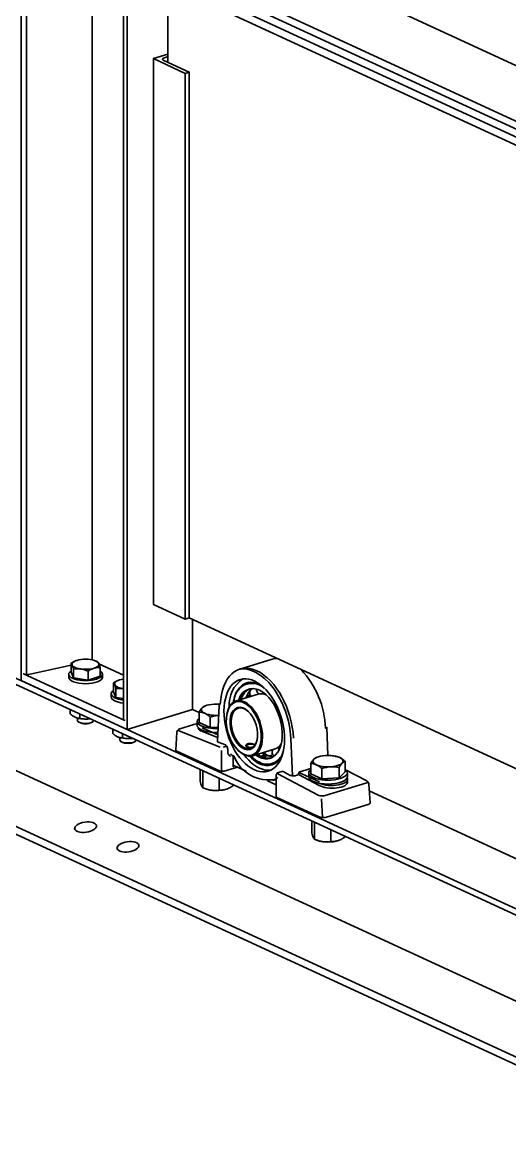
# Model space of a CAD drawing. Header units: millimetres. Extents: x -8400 to 8400, y -5940 to 5940.
# Drawn here: x 4395 to 4638, y 1431 to 1989 of the extents above; entities that cross this region are included whole.
import ezdxf

# ---------------------------------------------------------------- set-up
doc = ezdxf.new("R2010")
doc.units = ezdxf.units.MM
doc.layers.add('粗实线层', color=7, linetype='Continuous', lineweight=35)

msp = doc.modelspace()

# ---------------------------------------------------------------- linework, layer by layer
at = {"layer": '粗实线层', "linetype": 'Continuous', "lineweight": 35}
for points in [[(3415.693, 2508.759), (3413.26, 2507.561), (3412.732, 2507.206), (3412.27, 2506.703), (3411.911, 2506.092), (3411.683, 2505.421), (3411.605, 2504.743), (3411.605, 2502.846), (5429.862, 1571.839), (5429.862, 1573.736)], [(3412.133, 2506.502), (5430.389, 1575.495)], [(5429.862, 1180.004), (5429.862, 1181.902), (3411.605, 2112.909), (3427.906, 2117.889)], [(3411.605, 2112.909), (3411.605, 2111.011), (3411.713, 2110.278), (3412.025, 2109.692), (3412.506, 2109.317), (5429.848, 1178.732)], [(4451.743, 2054.766), (5424.763, 1605.918)], [(4447.29, 1635.155), (4394.178, 1659.655), (4394.178, 2049.592), (4447.29, 2025.092), (4447.29, 1635.155), (4479.92, 1645.125), (4479.92, 1690.108)], [(3458.919, 2044.824), (5424.763, 1137.994)], [(4396.833, 1662.636), (4396.833, 2044.774)], [(5429.862, 1105.812), (5429.862, 1103.914), (3411.605, 2034.922), (3411.605, 2036.819), (3411.683, 2037.497), (3411.911, 2038.168), (3412.27, 2038.779), (3412.732, 2039.282), (3413.26, 2039.636), (3415.693, 2040.835)], [(3412.133, 2038.578), (5430.389, 1107.57)], [(4429.723, 2029.291), (4429.723, 1669.944)], [(4445.431, 2022.047), (4445.431, 1640.249), (4445.576, 1639.931), (4445.997, 1639.651), (4395.47, 1662.958), (4395.993, 1662.777), (4396.63, 1662.658), (4397.331, 1662.61), (4398.039, 1662.637), (4398.699, 1662.738), (4419.163, 1667.216)], [(4467.611, 2007.731), (4472.831, 2009.326), (4937.333, 1795.056)], [(4938.353, 1790.581), (4467.611, 2007.731), (4467.611, 1968.738)], [(4467.611, 1972.81), (4460.342, 1970.59), (4476.275, 1963.24), (4478.233, 1963.838), (4465.486, 1969.718), (4465.141, 1969.928), (4464.952, 1970.165), (4464.933, 1970.413), (4465.085, 1970.653), (4465.398, 1970.871), (4465.851, 1971.051), (4467.611, 1971.588)], [(4460.342, 1970.59), (4460.342, 1697.634), (4476.275, 1690.284)], [(4478.233, 1963.838), (4478.233, 1690.882), (4476.275, 1690.284), (4476.275, 1963.24)], [(4478.241, 1690.878), (4938.353, 1478.631)], [(4422.177, 1669.7), (4421.796, 1669.574), (4421.416, 1669.43), (4421.036, 1669.267), (4420.659, 1669.087), (4420.47, 1668.991), (4420.282, 1668.891), (4420.188, 1668.84), (4420.094, 1668.787), (4420, 1668.734), (4419.906, 1668.68), (4419.533, 1668.457), (4419.163, 1668.222)], [(4420.398, 1660.907), (4419.163, 1663.788), (4419.163, 1668.222), (4419.315, 1668.098), (4419.469, 1667.917), (4419.546, 1667.801), (4419.624, 1667.666), (4419.702, 1667.513), (4419.78, 1667.339), (4419.8, 1667.292), (4419.82, 1667.245), (4419.839, 1667.196), (4419.859, 1667.146), (4419.898, 1667.042), (4419.938, 1666.934), (4420.015, 1666.705), (4420.092, 1666.46), (4420.246, 1665.926), (4420.398, 1665.341)], [(4421.63, 1669.513), (4421.6, 1669.502)], [(4431.705, 1669.329), (4431.223, 1669.513)], [(4445.431, 1662.281), (4433.145, 1667.949)], [(4519.638, 1670.26), (4503.583, 1665.355)], [(4522.02, 1670.683), (4520.811, 1670.542), (4519.638, 1670.26)], [(4418.012, 1662.749), (4418.012, 1661.189)], [(4427.661, 1664.302), (4428.031, 1664.536), (4428.404, 1664.76), (4428.498, 1664.814), (4428.592, 1664.868), (4428.686, 1664.92), (4428.78, 1664.971), (4428.968, 1665.071), (4429.157, 1665.167), (4429.535, 1665.347), (4429.914, 1665.509), (4430.294, 1665.654), (4430.676, 1665.78), (4431.058, 1665.888), (4431.443, 1665.976), (4431.49, 1665.986), (4431.538, 1665.995), (4431.587, 1666.004), (4431.635, 1666.013), (4431.73, 1666.03), (4431.825, 1666.045), (4432.016, 1666.073), (4432.205, 1666.096), (4432.581, 1666.13), (4432.954, 1666.148), (4433.323, 1666.153), (4433.689, 1666.144), (4433.689, 1661.71), (4427.661, 1659.868)], [(4434.84, 1661.189), (4434.84, 1662.749)], [(4443.422, 1659.9), (4443.041, 1659.774), (4442.661, 1659.629), (4442.282, 1659.467), (4441.904, 1659.287), (4441.715, 1659.191), (4441.527, 1659.091), (4441.432, 1659.04), (4441.339, 1658.987), (4441.245, 1658.934), (4441.151, 1658.88), (4440.777, 1658.657), (4440.408, 1658.422)], [(4441.643, 1651.107), (4440.408, 1653.988), (4440.408, 1658.422), (4440.56, 1658.298), (4440.713, 1658.116), (4440.791, 1658.001), (4440.869, 1657.866), (4440.946, 1657.713), (4441.025, 1657.539), (4441.045, 1657.492), (4441.064, 1657.445), (4441.084, 1657.396), (4441.104, 1657.346), (4441.143, 1657.242), (4441.182, 1657.134), (4441.26, 1656.905), (4441.338, 1656.66), (4441.491, 1656.126), (4441.643, 1655.541), (4442.537, 1655.644), (4443.44, 1655.691), (4443.895, 1655.691), (4444.352, 1655.672), (4444.812, 1655.635), (4445.274, 1655.579), (4445.431, 1655.555)], [(4445.431, 1655.557), (4445.352, 1655.568), (4445.274, 1655.579), (4444.218, 1655.771), (4443.267, 1656.029), (4442.45, 1656.345), (4441.792, 1656.71), (4441.312, 1657.112), (4441.025, 1657.539), (4440.941, 1657.978), (4441.061, 1658.416), (4441.381, 1658.84), (4441.893, 1659.236), (4442.58, 1659.594), (4443.422, 1659.9), (4444.378, 1660.144), (4445.431, 1660.323)], [(4442.874, 1659.713), (4442.845, 1659.702)], [(4507.921, 1658.781), (4505.919, 1657.665)], [(4439.257, 1652.949), (4439.257, 1651.389)], [(4445.431, 1650.565), (4441.643, 1651.107), (4441.643, 1655.541)], [(4512.791, 1652.772), (4501.686, 1649.379)], [(4503.873, 1650.046), (4504.46, 1651.438), (4505.169, 1652.668), (4505.991, 1653.72), (4506.916, 1654.583), (4507.933, 1655.244)], [(4503.973, 1650.077), (4504.511, 1651.34), (4505.151, 1652.468), (4505.885, 1653.45), (4506.708, 1654.275), (4507.609, 1654.935), (4508.581, 1655.422)], [(4509.968, 1655.566), (4508.939, 1654.715), (4508.025, 1653.639), (4507.239, 1652.353), (4506.594, 1650.877)], [(4508.811, 1654.751), (4507.933, 1653.588), (4507.191, 1652.284), (4506.652, 1651.035)], [(4516.754, 1652.446), (4515.726, 1652.797), (4514.713, 1652.97), (4513.73, 1652.961), (4512.79, 1652.771)], [(4485.99, 1646.815), (4485.593, 1646.628), (4485.397, 1646.508), (4485.202, 1646.368), (4485.005, 1646.206), (4484.806, 1646.022), (4484.757, 1645.973), (4484.707, 1645.922), (4484.682, 1645.896), (4484.657, 1645.869), (4484.632, 1645.842), (4484.608, 1645.815), (4484.509, 1645.704), (4484.41, 1645.588), (4484.214, 1645.342), (4484.019, 1645.077), (4483.632, 1644.498), (4483.249, 1643.861)], [(4493.085, 1642.203), (4491.769, 1642.167), (4490.456, 1642.218), (4489.186, 1642.353), (4487.998, 1642.569), (4486.929, 1642.86), (4486.009, 1643.215), (4485.268, 1643.625), (4484.729, 1644.078), (4484.406, 1644.558), (4484.311, 1645.052), (4484.445, 1645.546), (4484.806, 1646.022), (4485.382, 1646.468), (4486.156, 1646.87), (4487.103, 1647.215), (4488.195, 1647.493), (4489.4, 1647.696), (4490.68, 1647.817), (4492.238, 1647.85), (4493.78, 1647.762)], [(4486.486, 1647.004), (4485.99, 1646.815)], [(4493.778, 1647.71), (4493.326, 1647.487), (4493.157, 1647.197), (4492.373, 1629.17), (4492.466, 1628.973), (4492.754, 1628.804), (4496.372, 1627.374), (4496.712, 1627.159), (4497.021, 1626.803), (4497.268, 1626.342), (4497.428, 1625.824), (4497.482, 1625.304), (4497.482, 1623.918), (4497.484, 1623.818), (4497.49, 1623.719), (4497.5, 1623.623), (4497.513, 1623.529), (4497.531, 1623.436), (4497.551, 1623.345), (4497.562, 1623.3), (4497.574, 1623.256), (4497.587, 1623.212), (4497.601, 1623.168), (4497.663, 1623.001), (4497.735, 1622.842), (4497.816, 1622.692), (4497.905, 1622.551), (4497.951, 1622.482), (4498, 1622.416), (4498.051, 1622.351), (4498.103, 1622.288), (4498.21, 1622.166), (4498.321, 1622.049), (4498.435, 1621.937), (4498.551, 1621.828), (4498.61, 1621.774), (4498.669, 1621.721), (4498.699, 1621.695), (4498.728, 1621.668), (4498.743, 1621.655), (4498.758, 1621.642), (4498.773, 1621.628), (4498.788, 1621.615)], [(4507.983, 1643.962), (4506.939, 1644.825), (4505.866, 1645.447)], [(4418.752, 1645.143), (4418.752, 1642.956), (4419.053, 1642.696), (4419.357, 1642.446), (4419.433, 1642.386), (4419.51, 1642.326), (4419.586, 1642.267), (4419.663, 1642.209), (4419.816, 1642.096), (4419.97, 1641.987), (4420.277, 1641.78), (4420.586, 1641.591), (4420.895, 1641.42), (4421.206, 1641.267), (4421.517, 1641.133), (4421.83, 1641.018), (4421.869, 1641.005), (4421.908, 1640.992), (4421.947, 1640.98), (4421.986, 1640.967), (4422.064, 1640.944), (4422.142, 1640.922), (4422.296, 1640.881), (4422.451, 1640.845), (4422.756, 1640.784), (4423.06, 1640.74), (4423.36, 1640.71), (4423.658, 1640.693)], [(4428.817, 1640.5), (4428.166, 1640.421), (4427.496, 1640.367), (4426.325, 1640.336), (4425.158, 1640.381), (4424.03, 1640.501), (4422.974, 1640.693), (4422.023, 1640.951), (4421.206, 1641.267)], [(4421.608, 1641.098), (4421.63, 1641.089)], [(4422.332, 1640.857), (4422.332, 1639.733)], [(4423.658, 1642.88), (4423.658, 1640.693), (4424.604, 1640.519), (4425.557, 1640.4), (4426.038, 1640.365), (4426.521, 1640.347), (4427.007, 1640.348), (4427.496, 1640.367), (4427.618, 1640.375), (4427.74, 1640.384), (4427.863, 1640.395), (4427.985, 1640.407), (4428.229, 1640.433), (4428.472, 1640.465), (4428.778, 1640.511)], [(4483.228, 1643.599), (4479.916, 1645.126)], [(4488.769, 1636.093), (4483.249, 1638.639), (4483.249, 1643.861), (4483.588, 1643.842), (4483.929, 1643.808), (4484.016, 1643.797), (4484.101, 1643.785), (4484.188, 1643.771), (4484.274, 1643.757), (4484.446, 1643.725), (4484.619, 1643.689), (4484.965, 1643.601), (4485.312, 1643.494), (4485.66, 1643.365), (4486.009, 1643.215), (4486.36, 1643.043), (4486.712, 1642.848), (4486.755, 1642.822), (4486.799, 1642.796), (4486.843, 1642.769), (4486.887, 1642.742), (4486.975, 1642.688), (4487.062, 1642.632), (4487.236, 1642.518), (4487.409, 1642.399), (4487.754, 1642.149), (4488.095, 1641.884), (4488.433, 1641.606), (4488.769, 1641.315)], [(4492.684, 1636.33), (4488.769, 1636.093), (4488.769, 1641.315), (4489.832, 1641.64), (4490.905, 1641.903), (4491.446, 1642.007), (4491.989, 1642.093), (4492.939, 1642.193)], [(4497.198, 1643.409), (4497.127, 1643.082)], [(4439.997, 1635.343), (4439.997, 1633.156), (4440.298, 1632.896), (4440.602, 1632.646), (4440.678, 1632.585), (4440.754, 1632.526), (4440.831, 1632.467), (4440.907, 1632.409), (4441.061, 1632.296), (4441.214, 1632.187), (4441.522, 1631.98), (4441.83, 1631.791), (4442.14, 1631.62), (4442.45, 1631.467), (4442.762, 1631.333), (4443.075, 1631.218), (4443.114, 1631.205), (4443.153, 1631.192), (4443.192, 1631.18), (4443.231, 1631.167), (4443.309, 1631.144), (4443.386, 1631.122), (4443.541, 1631.081), (4443.695, 1631.044), (4444.001, 1630.984), (4444.304, 1630.94), (4444.605, 1630.91), (4444.904, 1630.893)], [(4482.207, 1638.089), (4473.586, 1635.455), (4473.253, 1635.334), (4472.949, 1635.163), (4472.653, 1634.922), (4472.4, 1634.627), (4472.237, 1634.348), (4472.139, 1634.045), (4472.122, 1633.905), (4472.122, 1633.761)], [(4472.458, 1634.705), (4472.755, 1634.558), (4493.805, 1626.239)], [(4482.206, 1639.161), (4482.206, 1637.211)], [(4492.456, 1631.082), (4484.551, 1634.207), (4483.916, 1634.498), (4483.411, 1634.82), (4483.042, 1635.166), (4482.818, 1635.529), (4482.743, 1635.904), (4482.743, 1636.018)], [(4492.513, 1632.379), (4484.786, 1635.943)], [(4450.062, 1630.7), (4449.41, 1630.621), (4448.741, 1630.567), (4447.57, 1630.536), (4446.403, 1630.58), (4445.274, 1630.701), (4444.218, 1630.893), (4443.267, 1631.151), (4442.45, 1631.467)], [(4442.853, 1631.298), (4442.874, 1631.289)], [(4443.577, 1631.056), (4443.577, 1629.932)], [(4444.904, 1633.08), (4444.904, 1630.893), (4445.849, 1630.719), (4446.802, 1630.6), (4447.283, 1630.565), (4447.766, 1630.547), (4448.252, 1630.548), (4448.741, 1630.567), (4448.862, 1630.575), (4448.985, 1630.585), (4449.107, 1630.595), (4449.23, 1630.606), (4449.474, 1630.633), (4449.717, 1630.665), (4450.023, 1630.711)], [(4502.323, 1616.333), (4495.721, 1614.316), (4495.14, 1614.2), (4494.486, 1614.177), (4493.859, 1614.25), (4493.353, 1614.407), (4472.114, 1624.204), (4471.795, 1624.393), (4471.601, 1624.605), (4471.545, 1624.828), (4472.09, 1633.723)], [(4529.822, 1611.916), (4529.039, 1630.671)], [(4494.415, 1614.18), (4494.415, 1624.63)], [(4495.264, 1626.257), (4497.026, 1626.796)], [(4502.745, 1624.692), (4502.987, 1624.461)], [(4511.142, 1627.52), (4511.087, 1627.545), (4511.007, 1627.581), (4510.922, 1627.617), (4510.832, 1627.653), (4510.738, 1627.688), (4510.689, 1627.706), (4510.64, 1627.723), (4510.59, 1627.74), (4510.539, 1627.757), (4510.435, 1627.79), (4510.328, 1627.823), (4510.217, 1627.854), (4510.104, 1627.884), (4510.076, 1627.891), (4510.047, 1627.899), (4510.018, 1627.906), (4509.988, 1627.913), (4509.93, 1627.927), (4509.871, 1627.94), (4509.752, 1627.966), (4509.632, 1627.99), (4509.511, 1628.012), (4509.389, 1628.031), (4509.327, 1628.04), (4509.265, 1628.049), (4509.203, 1628.057), (4509.141, 1628.064), (4509.017, 1628.077), (4508.894, 1628.087), (4508.772, 1628.094), (4508.651, 1628.098), (4508.53, 1628.1), (4508.41, 1628.098), (4508.351, 1628.096), (4508.291, 1628.093), (4508.233, 1628.09), (4508.175, 1628.085), (4508.062, 1628.074), (4507.951, 1628.059), (4507.843, 1628.042), (4507.738, 1628.02), (4507.687, 1628.008), (4507.636, 1627.996), (4507.611, 1627.989), (4507.585, 1627.982), (4507.561, 1627.975), (4507.537, 1627.968), (4507.442, 1627.937), (4507.352, 1627.903), (4507.266, 1627.866), (4507.185, 1627.826), (4507.108, 1627.783), (4507.036, 1627.738), (4506.969, 1627.69), (4506.907, 1627.64), (4506.851, 1627.588), (4506.801, 1627.535), (4506.756, 1627.48), (4506.717, 1627.423), (4506.708, 1627.408), (4506.699, 1627.394), (4506.691, 1627.379), (4506.683, 1627.365), (4506.668, 1627.335), (4506.655, 1627.306), (4506.634, 1627.246), (4506.618, 1627.186), (4506.608, 1627.127), (4506.605, 1627.066), (4506.605, 1627.037), (4506.607, 1627.007), (4506.61, 1626.977), (4506.615, 1626.947), (4506.63, 1626.888), (4506.65, 1626.831), (4506.677, 1626.774), (4506.709, 1626.719), (4506.747, 1626.666), (4506.791, 1626.614), (4506.815, 1626.589), (4506.841, 1626.564), (4506.868, 1626.539), (4506.896, 1626.516), (4506.957, 1626.47), (4507.023, 1626.428), (4507.095, 1626.387), (4507.171, 1626.349), (4507.253, 1626.314), (4507.338, 1626.282), (4507.427, 1626.254), (4507.52, 1626.228), (4507.618, 1626.205), (4507.719, 1626.185), (4507.745, 1626.181), (4507.771, 1626.176), (4507.798, 1626.172), (4507.824, 1626.168), (4507.878, 1626.161), (4507.932, 1626.154), (4508.043, 1626.144), (4508.155, 1626.136), (4508.27, 1626.131), (4508.387, 1626.129), (4508.447, 1626.129), (4508.507, 1626.129), (4508.567, 1626.131), (4508.628, 1626.132), (4508.749, 1626.138), (4508.872, 1626.146), (4508.994, 1626.156), (4509.117, 1626.169), (4509.24, 1626.183), (4509.364, 1626.2), (4509.395, 1626.204), (4509.426, 1626.209), (4509.457, 1626.213), (4509.488, 1626.218), (4509.549, 1626.228), (4509.61, 1626.238), (4509.798, 1626.272)], [(4507.129, 1627.28), (4506.821, 1627.019), (4506.659, 1626.832), (4506.605, 1626.635)], [(4511.107, 1627.298), (4510.98, 1627.385), (4510.826, 1627.466), (4510.343, 1627.631), (4509.752, 1627.735), (4509.105, 1627.769), (4508.461, 1627.729), (4507.876, 1627.621), (4507.402, 1627.452), (4507.083, 1627.238), (4506.945, 1626.999), (4507.002, 1626.755), (4507.249, 1626.527), (4507.662, 1626.338), (4508.207, 1626.203), (4508.833, 1626.134)], [(4510.046, 1622.019), (4521.15, 1625.412), (4522.036, 1625.78), (4522.855, 1626.322), (4523.598, 1627.031), (4524.254, 1627.897)], [(4514.954, 1623.518), (4516.314, 1622.655), (4517.684, 1622.028), (4519.043, 1621.647), (4520.372, 1621.516)], [(4515.087, 1623.359), (4516.066, 1622.784), (4517.904, 1621.914), (4519.773, 1621.368)], [(4498.061, 1622.338), (4498.445, 1622.325), (4498.843, 1622.086)], [(4500.289, 1621.969), (4500.289, 1616.491), (4500.36, 1616.848), (4500.554, 1617.044), (4500.82, 1617.026), (4506.763, 1614.284)], [(4519.04, 1614.768), (4517.669, 1614.698), (4516.258, 1614.842), (4514.821, 1615.199), (4513.371, 1615.765), (4511.997, 1616.491), (4510.634, 1617.394), (4509.294, 1618.467), (4507.988, 1619.701), (4506.726, 1621.087), (4505.519, 1622.612)], [(4518.505, 1620.646), (4517.291, 1620.627), (4516.043, 1620.825), (4514.772, 1621.238), (4513.497, 1621.861), (4512.232, 1622.687)], [(4519.14, 1620.861), (4518.062, 1620.722), (4516.946, 1620.765), (4515.804, 1620.989), (4514.646, 1621.393), (4513.486, 1621.971), (4512.334, 1622.717)], [(4518.221, 1617.546), (4520.758, 1617.747)], [(4541.757, 1621.09), (4541.36, 1620.903), (4541.165, 1620.783), (4540.969, 1620.643), (4540.772, 1620.481), (4540.574, 1620.297), (4540.524, 1620.247), (4540.475, 1620.197), (4540.449, 1620.17), (4540.425, 1620.144), (4540.4, 1620.117), (4540.375, 1620.09), (4540.276, 1619.979), (4540.178, 1619.863), (4539.981, 1619.617), (4539.787, 1619.352), (4539.4, 1618.773), (4539.017, 1618.136)], [(4544.536, 1610.368), (4539.017, 1612.914), (4539.017, 1618.136), (4539.355, 1618.117), (4539.697, 1618.082), (4539.783, 1618.071), (4539.869, 1618.059), (4539.955, 1618.046), (4540.041, 1618.032), (4540.214, 1618), (4540.387, 1617.964), (4540.732, 1617.876), (4541.08, 1617.769), (4541.427, 1617.64), (4541.777, 1617.49), (4542.128, 1617.317), (4542.479, 1617.123), (4542.523, 1617.097), (4542.567, 1617.071), (4542.611, 1617.044), (4542.655, 1617.017), (4542.743, 1616.963), (4542.83, 1616.907), (4543.004, 1616.793), (4543.177, 1616.674), (4543.521, 1616.424), (4543.862, 1616.159), (4544.201, 1615.881), (4544.536, 1615.59)], [(4542.254, 1621.279), (4541.757, 1621.09)], [(4546.448, 1622.091), (4546.997, 1622.114), (4547.544, 1622.114), (4548.087, 1622.094), (4548.628, 1622.054), (4549.701, 1621.921), (4550.764, 1621.725), (4551.102, 1621.706), (4551.444, 1621.671), (4551.53, 1621.661), (4551.616, 1621.648), (4551.702, 1621.635), (4551.788, 1621.621), (4551.961, 1621.589), (4552.133, 1621.553), (4552.48, 1621.465), (4552.826, 1621.358), (4553.175, 1621.23), (4553.524, 1621.079), (4553.874, 1620.906), (4554.226, 1620.712), (4554.27, 1620.686), (4554.314, 1620.66), (4554.358, 1620.633), (4554.402, 1620.606), (4554.489, 1620.552), (4554.577, 1620.496), (4554.751, 1620.382), (4554.924, 1620.263), (4555.269, 1620.013), (4555.609, 1619.748), (4555.948, 1619.47), (4556.284, 1619.179)], [(4553.071, 1621.27), (4553.047, 1621.279)], [(4553.17, 1616.112), (4553.553, 1616.749), (4553.94, 1617.329), (4554.135, 1617.593), (4554.331, 1617.839), (4554.528, 1618.066), (4554.726, 1618.272), (4554.776, 1618.32), (4554.826, 1618.367), (4554.851, 1618.39), (4554.876, 1618.413), (4554.901, 1618.435), (4554.925, 1618.457), (4555.024, 1618.541), (4555.123, 1618.619), (4555.319, 1618.759), (4555.514, 1618.879), (4555.901, 1619.061), (4556.284, 1619.179), (4556.284, 1613.957), (4553.17, 1610.889)], [(4483.712, 1615.178), (4483.712, 1609.216), (4483.883, 1608.557), (4484.055, 1607.956), (4484.142, 1607.68), (4484.23, 1607.423), (4484.318, 1607.186), (4484.406, 1606.968), (4484.428, 1606.917), (4484.45, 1606.868), (4484.461, 1606.843), (4484.473, 1606.82), (4484.484, 1606.796), (4484.495, 1606.772), (4484.539, 1606.683), (4484.583, 1606.599), (4484.67, 1606.448), (4484.757, 1606.318), (4484.93, 1606.113), (4485.1, 1605.975)], [(4485.1, 1614.235), (4485.012, 1614.584)], [(4485.628, 1614.303), (4485.1, 1614.235), (4485.1, 1605.975), (4486.107, 1605.571), (4487.122, 1605.227), (4487.634, 1605.082), (4488.148, 1604.955), (4488.666, 1604.849), (4489.186, 1604.763), (4490.456, 1604.628), (4491.769, 1604.577), (4493.085, 1604.613), (4494.365, 1604.734), (4495.57, 1604.937), (4496.663, 1605.215)], [(4522.524, 1612.929), (4542.645, 1602.317), (4543.126, 1602.12), (4543.706, 1601.977), (4544.347, 1601.898), (4545.004, 1601.887), (4545.634, 1601.946), (4546.194, 1602.07), (4567.077, 1608.451), (4567.448, 1608.592), (4567.733, 1608.763)], [(4532.919, 1612.571), (4532.902, 1612.968), (4532.973, 1613.392), (4533.199, 1613.756), (4533.521, 1613.963), (4539.017, 1615.642)], [(4533.112, 1613.651), (4543.373, 1608.918)], [(4537.974, 1613.436), (4537.974, 1611.486)], [(4568.074, 1607.704), (4568.083, 1607.798), (4568.085, 1607.89), (4568.027, 1608.205), (4567.896, 1608.504), (4567.747, 1608.744), (4567.571, 1608.959), (4567.369, 1609.143), (4567.146, 1609.3), (4567.079, 1609.34), (4567.01, 1609.378), (4556.45, 1614.947)], [(4557.327, 1611.486), (4557.327, 1613.436)], [(4493.272, 1610.768), (4493.272, 1604.806), (4492.267, 1604.69), (4491.253, 1604.637), (4490.74, 1604.637), (4490.226, 1604.658), (4489.967, 1604.676), (4489.707, 1604.7), (4489.642, 1604.707), (4489.577, 1604.714), (4489.512, 1604.721), (4489.446, 1604.729), (4489.316, 1604.745), (4489.186, 1604.763), (4487.741, 1605.04), (4486.486, 1605.425), (4485.947, 1605.631)], [(4500.054, 1607.639), (4500.054, 1606.878), (4499.638, 1606.614), (4499.218, 1606.363), (4499.112, 1606.302), (4499.007, 1606.242), (4498.901, 1606.183), (4498.795, 1606.125), (4498.584, 1606.013), (4498.371, 1605.905), (4497.946, 1605.703), (4497.519, 1605.52), (4497.092, 1605.357), (4496.663, 1605.215), (4496.232, 1605.094), (4495.8, 1604.995), (4495.746, 1604.984), (4495.692, 1604.973), (4495.638, 1604.963), (4495.584, 1604.953), (4495.476, 1604.934), (4495.369, 1604.917), (4495.155, 1604.885), (4494.942, 1604.859), (4494.519, 1604.821), (4494.1, 1604.801), (4493.684, 1604.796), (4493.272, 1604.806)], [(4521.656, 1607.415), (4517.368, 1609.393)], [(4519.888, 1609.654), (4521.273, 1610.308), (4522.573, 1611.177)], [(4520.548, 1609.831), (4521.656, 1610.169)], [(4557.442, 1608.878), (4557.442, 1610.156)], [(4497.279, 1605.425), (4497.312, 1605.438)], [(4655.852, 1563.969), (4568.278, 1604.366)], [(4544.849, 1591.039), (4544.304, 1600.44)], [(4539.479, 1589.453), (4539.479, 1583.491), (4539.65, 1582.831), (4539.823, 1582.231), (4539.91, 1581.955), (4539.997, 1581.698), (4540.085, 1581.461), (4540.173, 1581.243), (4540.196, 1581.192), (4540.218, 1581.142), (4540.229, 1581.118), (4540.24, 1581.094), (4540.251, 1581.071), (4540.262, 1581.047), (4540.306, 1580.958), (4540.35, 1580.874), (4540.438, 1580.723), (4540.525, 1580.593), (4540.697, 1580.388), (4540.868, 1580.249)], [(4540.868, 1588.51), (4540.78, 1588.859)], [(4541.396, 1588.578), (4540.868, 1588.51), (4540.868, 1580.249), (4541.875, 1579.846), (4542.89, 1579.502), (4543.402, 1579.356), (4543.916, 1579.23), (4544.433, 1579.124), (4544.954, 1579.038), (4546.223, 1578.903), (4547.537, 1578.852), (4548.853, 1578.888), (4550.133, 1579.009), (4551.338, 1579.211), (4552.43, 1579.49)], [(4549.039, 1585.043), (4549.039, 1579.08), (4548.035, 1578.965), (4547.02, 1578.912), (4546.508, 1578.912), (4545.993, 1578.933), (4545.735, 1578.951), (4545.475, 1578.974), (4545.41, 1578.981), (4545.344, 1578.988), (4545.279, 1578.996), (4545.214, 1579.004), (4545.084, 1579.02), (4544.954, 1579.038), (4543.509, 1579.314), (4542.254, 1579.7), (4541.715, 1579.906)], [(4555.821, 1581.914), (4555.821, 1581.153), (4555.406, 1580.889), (4554.986, 1580.637), (4554.88, 1580.576), (4554.774, 1580.517), (4554.669, 1580.458), (4554.563, 1580.4), (4554.351, 1580.288), (4554.139, 1580.18), (4553.714, 1579.977), (4553.287, 1579.794), (4552.859, 1579.632), (4552.43, 1579.49), (4552, 1579.369), (4551.567, 1579.27), (4551.513, 1579.259), (4551.459, 1579.248), (4551.405, 1579.238), (4551.351, 1579.228), (4551.243, 1579.209), (4551.136, 1579.191), (4550.922, 1579.16), (4550.709, 1579.134), (4550.287, 1579.096), (4549.868, 1579.076), (4549.452, 1579.071), (4549.039, 1579.08)], [(4553.047, 1579.7), (4553.08, 1579.713)]]:
    msp.add_lwpolyline(points, dxfattribs=at)
for points in [[(4428.823, 1670.102), (4429.879, 1669.91), (4430.83, 1669.652), (4431.647, 1669.336), (4432.306, 1668.971), (4432.786, 1668.569), (4433.072, 1668.142), (4433.157, 1667.702), (4433.037, 1667.264), (4432.717, 1666.841), (4432.205, 1666.444), (4431.518, 1666.087), (4430.676, 1665.78), (4429.704, 1665.533), (4428.634, 1665.353), (4427.496, 1665.245), (4426.325, 1665.214), (4425.158, 1665.258), (4424.03, 1665.379), (4422.974, 1665.571), (4422.023, 1665.829), (4421.206, 1666.145), (4420.547, 1666.51), (4420.067, 1666.912), (4419.78, 1667.339), (4419.696, 1667.778), (4419.815, 1668.217), (4420.136, 1668.64), (4420.648, 1669.037), (4421.335, 1669.394), (4422.177, 1669.7), (4423.149, 1669.948), (4424.219, 1670.128), (4425.357, 1670.235), (4426.528, 1670.267), (4427.695, 1670.222)], [(4424.03, 1665.379), (4424.145, 1665.362), (4424.261, 1665.343), (4424.377, 1665.324), (4424.493, 1665.303), (4424.724, 1665.258), (4424.954, 1665.208), (4425.411, 1665.095), (4425.866, 1664.966), (4426.768, 1664.66), (4427.661, 1664.302), (4427.661, 1659.868), (4420.398, 1660.907), (4420.398, 1665.341), (4421.292, 1665.444), (4422.195, 1665.491), (4422.65, 1665.491), (4423.107, 1665.473), (4423.567, 1665.435)], [(4514.904, 1621.693), (4514.974, 1621.665), (4515.05, 1621.639), (4515.09, 1621.628), (4515.132, 1621.618), (4515.154, 1621.612), (4515.176, 1621.608), (4515.198, 1621.603), (4515.221, 1621.599), (4515.314, 1621.585), (4515.41, 1621.574), (4515.435, 1621.572), (4515.46, 1621.57), (4515.485, 1621.568), (4515.511, 1621.567), (4515.562, 1621.565), (4515.613, 1621.564), (4515.716, 1621.565), (4515.819, 1621.569), (4515.844, 1621.57), (4515.87, 1621.572), (4515.896, 1621.575), (4515.921, 1621.577), (4515.972, 1621.582), (4516.021, 1621.588), (4516.07, 1621.595), (4516.118, 1621.603), (4516.142, 1621.607), (4516.165, 1621.611), (4516.189, 1621.616), (4516.212, 1621.621), (4516.301, 1621.641), (4516.384, 1621.665), (4516.423, 1621.677), (4516.46, 1621.69), (4516.479, 1621.697), (4516.497, 1621.704), (4516.514, 1621.711), (4516.531, 1621.718), (4516.592, 1621.748), (4516.645, 1621.779), (4516.657, 1621.787), (4516.669, 1621.795), (4516.68, 1621.803), (4516.69, 1621.812), (4516.709, 1621.829), (4516.725, 1621.846), (4516.751, 1621.88), (4516.767, 1621.916), (4516.77, 1621.934), (4516.772, 1621.952), (4516.771, 1621.97), (4516.768, 1621.988), (4516.762, 1622.006), (4516.753, 1622.024), (4516.742, 1622.042), (4516.728, 1622.06), (4516.694, 1622.094), (4516.65, 1622.128), (4516.638, 1622.136), (4516.625, 1622.144), (4516.612, 1622.153), (4516.597, 1622.161), (4516.568, 1622.176), (4516.536, 1622.192), (4516.468, 1622.22), (4516.391, 1622.248), (4516.371, 1622.254), (4516.351, 1622.26), (4516.33, 1622.266), (4516.309, 1622.272), (4516.265, 1622.283), (4516.221, 1622.294), (4516.174, 1622.304), (4516.128, 1622.313), (4516.104, 1622.317), (4516.08, 1622.321), (4516.055, 1622.325), (4516.03, 1622.328), (4515.93, 1622.341), (4515.829, 1622.349), (4515.778, 1622.352), (4515.726, 1622.354), (4515.7, 1622.355), (4515.673, 1622.355), (4515.648, 1622.355), (4515.622, 1622.355), (4515.52, 1622.352), (4515.42, 1622.345), (4515.396, 1622.343), (4515.371, 1622.34), (4515.347, 1622.337), (4515.322, 1622.334), (4515.275, 1622.327), (4515.229, 1622.319), (4515.14, 1622.3), (4515.057, 1622.277), (4515.037, 1622.271), (4515.018, 1622.264), (4514.998, 1622.258), (4514.98, 1622.251), (4514.944, 1622.237), (4514.91, 1622.222), (4514.879, 1622.206), (4514.849, 1622.19), (4514.821, 1622.172), (4514.795, 1622.155), (4514.751, 1622.118), (4514.716, 1622.079), (4514.701, 1622.059), (4514.69, 1622.039), (4514.681, 1622.018), (4514.674, 1621.997), (4514.668, 1621.956), (4514.673, 1621.915), (4514.676, 1621.904), (4514.679, 1621.894), (4514.683, 1621.884), (4514.688, 1621.874), (4514.699, 1621.854), (4514.712, 1621.834), (4514.728, 1621.815), (4514.746, 1621.796), (4514.756, 1621.786), (4514.767, 1621.777), (4514.779, 1621.768), (4514.79, 1621.759), (4514.843, 1621.725)], [(4554.726, 1618.272), (4554.151, 1617.826), (4553.378, 1617.425), (4552.43, 1617.08), (4551.338, 1616.801), (4550.133, 1616.599), (4548.853, 1616.478), (4547.537, 1616.442), (4546.223, 1616.493), (4544.954, 1616.628), (4543.766, 1616.844), (4542.696, 1617.134), (4541.777, 1617.49), (4541.036, 1617.9), (4540.496, 1618.352), (4540.173, 1618.833), (4540.078, 1619.327), (4540.213, 1619.82), (4540.574, 1620.297), (4541.15, 1620.743), (4541.923, 1621.144), (4542.87, 1621.49), (4543.963, 1621.768), (4545.167, 1621.97), (4546.448, 1622.091), (4547.764, 1622.127), (4549.077, 1622.077), (4550.347, 1621.941), (4551.535, 1621.725), (4552.604, 1621.435), (4553.524, 1621.079), (4554.264, 1620.669), (4554.804, 1620.217), (4555.127, 1619.736), (4555.222, 1619.242), (4555.088, 1618.749)], [(4548.853, 1616.478), (4548.99, 1616.485), (4549.129, 1616.492), (4549.197, 1616.494), (4549.266, 1616.496), (4549.335, 1616.498), (4549.403, 1616.5), (4549.678, 1616.503), (4549.952, 1616.501), (4550.495, 1616.48), (4551.036, 1616.44), (4552.108, 1616.307), (4553.17, 1616.112), (4553.17, 1610.889), (4544.536, 1610.368), (4544.536, 1615.59), (4545.6, 1615.914), (4546.673, 1616.177), (4547.213, 1616.282), (4547.757, 1616.368), (4548.303, 1616.434)]]:
    msp.add_lwpolyline(points, close=True, dxfattribs=at)
for points in [[(4433.689, 1666.144), (4433.537, 1666.73), (4433.384, 1667.264), (4433.307, 1667.509), (4433.229, 1667.737), (4433.151, 1667.949), (4433.072, 1668.142, 0.1131823), (4432.455, 1669.025), (4431.704, 1669.33)], [(4547.618, 1622.112), (4547.029, 1636.205), (4546.871, 1635.956), (4546.407, 1635.743, 0.1802605), (4534.219, 1665.056)], [(4509.406, 1655.365, 0.4142177), (4509.109, 1651.807, 0.0164629), (4509.223, 1651.682)], [(4422.683, 1639.11), (4423.057, 1638.792, 0.2480179), (4429.796, 1638.793), (4430.17, 1639.11)], [(4443.928, 1629.31), (4444.302, 1628.992, 0.2480895), (4451.04, 1628.992), (4451.415, 1629.31)], [(4508.994, 1621.819), (4510.422, 1620.551), (4511.887, 1619.507), (4513.371, 1618.699, 0.4970756), (4525.349, 1624.537)], [(4499.136, 1622.719), (4499.151, 1622.714), (4499.206, 1622.681), (4499.297, 1622.614), (4499.412, 1622.505), (4499.54, 1622.36), (4499.643, 1622.22), (4499.753, 1622.052), (4500.022, 1621.944), (4500.519, 1622.028, 0.3684239), (4521.655, 1610.243)], [(4524.497, 1621.519, -0.4183392), (4513.371, 1618.105), (4512.095, 1618.782), (4510.83, 1619.63), (4509.589, 1620.641), (4508.38, 1621.807)], [(4517.751, 1622.004, 0.126129), (4519.003, 1622.061, 0.1105271), (4519.961, 1622.605)], [(4568.096, 1607.77), (4568.641, 1598.375), (4568.543, 1598.091), (4568.224, 1597.832), (4567.713, 1597.62), (4546.829, 1591.24), (4546.268, 1591.11), (4545.636, 1591.04), (4544.977, 1591.033), (4544.334, 1591.091), (4543.753, 1591.209), (4543.272, 1591.379), (4522.033, 1601.177), (4521.753, 1601.364), (4521.656, 1601.576), (4521.656, 1612.025, -0.3297945), (4522.847, 1613.635), (4524.609, 1614.173), (4524.871, 1614.192), (4525.148, 1614.1), (4528.767, 1612.191), (4529.161, 1612.037), (4529.644, 1611.936), (4530.169, 1611.9), (4530.685, 1611.931), (4531.14, 1612.027), (4532.919, 1612.571), (4543.137, 1607.181)]]:
    msp.add_lwpolyline(points, format="xyb", dxfattribs=at)
for centre, radius, start, end in [((4513.624, 1647.587), 15.409, 123.61896, 184.56584), ((4510.165, 1649.057), 9.524, 72.79684, 180.82047), ((4509.714, 1649.179), 9.014, 47.67873, 181.40963), ((4510.066, 1648.346), 7.215, 62.73712, 168.55368), ((4508.819, 1649.59), 2.524, 88.4674, 148.7532), ((4514.353, 1655.162), 2.524, 176.50266, 244.21835), ((4514.35, 1655.166), 2.529, 294.77737, 307.95252), ((4518.265, 1624.475), 2.524, 195.77993, 236.42203), ((4522.178, 1623.813), 2.524, 150.53351, 234.40568), ((4522.18, 1623.82), 2.517, 69.69012, 76.18856), ((4525.495, 1625.537), 2.524, 153.88433, 198.61508), ((4525.504, 1625.522), 2.541, 120.64858, 124.52593), ((4516.87, 1626.489), 9.219, 210.48001, 323.8795)]:
    msp.add_arc(centre, radius, start, end, dxfattribs=at)
for centre, major_axis, ratio, start_param, end_param in [((4512.066, 1637.593), (-8.482, 27.762), 0.5850532, 4.2936139, 7.3101968), ((4426.426, 1662.749), (8.407, 0), 0.3754334, 2.612445, 6.81233), ((4510.759, 1637.193), (-8.481, 27.763), 0.585097, 4.30218, 6.2429873), ((4426.426, 1661.19), (-8.413, 0), 0.3754655, 0.0001703, 3.1414968), ((4513.354, 1638.034), (-6.249, 20.477), 0.5857353, 5.8002168, 7.1428597), ((4447.678, 1652.95), (8.436, 0.001), 0.3752503, 2.6125806, 4.4422384), ((4447.753, 1651.415), (8.489, 0.026), 0.3749209, 3.1413995, 4.4343855), ((4513.371, 1637.992), (-5.286, 17.301), 0.5850592, 2.4828279, 5.8018449), ((4505.882, 1635.657), (-4.198, 13.721), 0.5840039, 5.8024446, 7.0875275), ((4505.866, 1635.699), (-3.073, 10.058), 0.5850498, 5.8019588, 10.230575), ((4505.866, 1635.699), (-4.18, 13.68), 0.5850582, 2.3358156, 5.8018633), ((4491.886, 1639.162), (9.66, 0.001), 0.3753923, 2.6731139, 4.7912945), ((4426.426, 1639.733), (4.11, 0), 0.3755007, 3.141673, 6.2828602), ((4491.893, 1637.216), (9.713, 0.004), 0.3754894, 3.1417879, 4.7815457), ((4447.671, 1629.933), (-4.103, 0), 0.3754893, 0.0002921, 3.1413253), ((4547.65, 1613.436), (9.683, 0), 0.3754207, 2.6730011, 6.7516706), ((4547.65, 1611.486), (9.671, 0), 0.3754347, 3.1416646, 6.2829878), ((4549.385, 1610.156), (-8.079, 0), 0.3754015, 0.6832574, 3.3886321), ((4549.386, 1609.09), (-8.058, 0.254), 0.4073876, 0.6957659, 3.1544262)]:
    msp.add_ellipse(centre, major_axis=major_axis, ratio=ratio, start_param=start_param, end_param=end_param, dxfattribs=at)
for centre, major_axis, ratio in [((4510.761, 1637.194), (-7.007, 22.934), 0.585046), ((4505.54, 1635.599), (-4.057, 13.278), 0.585045), ((4505.54, 1635.599), (-3.196, 10.461), 0.5850761), ((4426.426, 1586.255), (5.448, 0.781), 0.459617), ((4447.671, 1576.455), (5.465, 0.783), 0.4596287)]:
    msp.add_ellipse(centre, major_axis=major_axis, ratio=ratio, dxfattribs=at)

doc.saveas('drawing.dxf')
